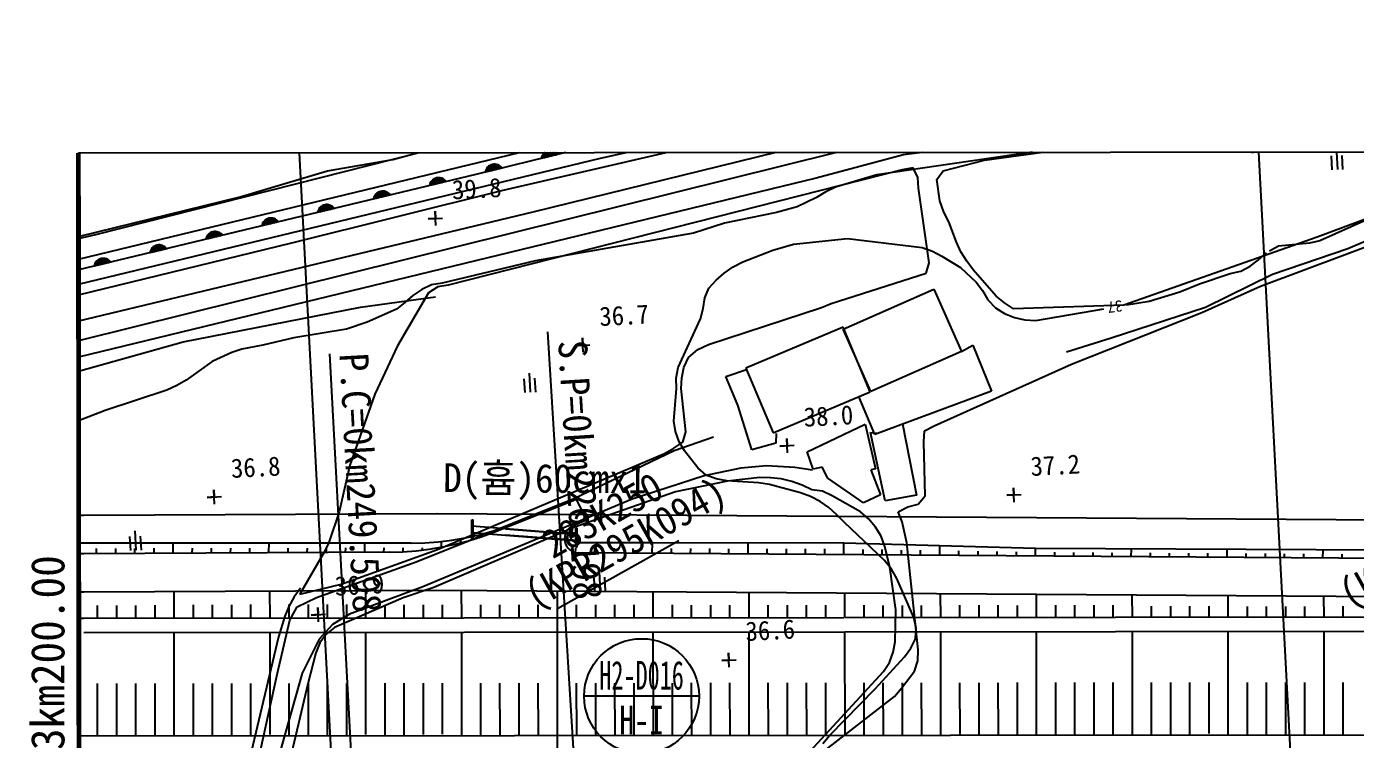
# Model space of a CAD drawing. Header units: millimetres. Extents: x 14054 to 14850, y 1103 to 1807.
# Drawn here: x 14130.9 to 14269.5, y 1497.1 to 1571.6 of the extents above; entities that cross this region are included whole.
import ezdxf
from ezdxf.enums import TextEntityAlignment as Align
from ezdxf.xclip import XClip

# ---------------------------------------------------------------- set-up
doc = ezdxf.new("R2010")
doc.units = ezdxf.units.MM
doc.header["$LTSCALE"] = 10
doc.header["$MEASUREMENT"] = 0
doc.header["$XCLIPFRAME"] = 2
doc.linetypes.add('A-CENTR01', pattern=[2, 1.25, -0.25, 0.25, -0.25])
doc.linetypes.add('DASHED2', pattern=[0.375, 0.25, -0.125])
for name, color, linetype in [('TN-MACL', 6, 'A-CENTR01'), ('TZ-BASE', 253, 'Continuous'), ('TZ-MACT', 6, 'Continuous')]:
    doc.layers.add(name, color=color, linetype=linetype)
doc.layers.add('TX-PAPR', color=2, linetype='Continuous', plot=False)
doc.styles.add('GR', font='GulimChe.ttf')
doc.styles.get("Standard").update_dxf_attribs({"font": 'GulimChe.ttf'})

# ---------------------------------------------------------------- blocks, each defined once
blk = doc.blocks.new('JD-FJFJJ5GH')
at = {"layer": 'TZ-BASE'}
for p, q in [((19.79, 135.33), (38.37, -214.53)), ((119.93, 135.33), (138.51, -214.53)), ((-0.06, 64.47, 38), (129.66, 95.78, 38)), ((101.95, 88.03, 38.92), (41.43, 73.31, 38.92)), ((44.27, 71.65, 35.64), (78.89, 79.68, 35.64)), ((32.76, 74.88, 37), (43.9, 77.9, 37)), ((86.16, 78.9, 36.71), (47.38, 69.36, 36.71)), ((54.44, 75, 39), (71.98, 78.88, 39)), ((86.35, 77.42, 39), (-0.05, 55.93, 39)), ((1.76, 67.04, 36.23), (39.39, 76.59, 36.23)), ((98.62, 77.08, 38), (86.05, 75.34, 38)), ((122.5, 75.49, 36.48), (122.42, 76.99, 36.48)), ((157.22, 77.26, 37), (129.22, 66.74, 37)), ((-0.05, 61.84, 39), (54.44, 75, 39)), ((48.61, 75.59, 38.92), (48.24, 74.98, 38.92)), ((49.99, 75.39, 38.92), (48.24, 74.97, 38.92)), ((48.26, 75.06, 38.92), (48.36, 75, 38.92)), ((48.31, 75.2, 38.92), (48.57, 75.05, 38.92)), ((48.38, 75.34, 38.92), (48.77, 75.1, 38.92)), ((48.88, 75.73, 38.92), (48.44, 75.02, 38.92)), ((48.47, 75.46, 38.92), (48.98, 75.15, 38.92)), ((48.58, 75.57, 38.92), (49.19, 75.2, 38.92)), ((49.08, 75.78, 38.92), (48.64, 75.07, 38.92)), ((48.71, 75.66, 38.92), (49.39, 75.25, 38.92)), ((49.26, 75.79, 38.92), (48.85, 75.12, 38.92)), ((48.88, 75.73, 38.92), (49.6, 75.3, 38.92)), ((49.42, 75.76, 38.92), (49.06, 75.17, 38.92)), ((49.09, 75.78, 38.92), (49.8, 75.35, 38.92)), ((49.57, 75.72, 38.92), (49.26, 75.22, 38.92)), ((49.4, 75.77, 38.92), (49.96, 75.43, 38.92)), ((49.7, 75.65, 38.92), (49.47, 75.27, 38.92)), ((49.83, 75.56, 38.92), (49.67, 75.32, 38.92)), ((49.94, 75.46, 38.92), (49.88, 75.37, 38.92)), ((86.05, 75.34, 38), (76.95, 72.92, 38)), ((103.33, 76.18, 37), (83.26, 73.25, 37)), ((94.51, 74.8, 37), (104.79, 76.18, 37)), ((130.67, 75.23, 38.39), (130.74, 73.78, 38.39)), ((131.22, 75.82, 38.39), (131.33, 73.81, 38.39)), ((131.89, 73.82, 38.39), (131.82, 75.29, 38.39)), ((16.83, 70.95, 37), (25.93, 73.67, 37)), ((25.93, 73.67, 37), (32.76, 74.88, 37)), ((85.9, 73.78, 37), (38.54, 61.73, 37)), ((42.78, 74.18, 38.92), (42.41, 73.56, 38.92)), ((44.16, 73.97, 38.92), (42.41, 73.55, 38.92)), ((42.43, 73.64, 38.92), (42.53, 73.58, 38.92)), ((42.48, 73.79, 38.92), (42.74, 73.63, 38.92)), ((42.55, 73.92, 38.92), (42.94, 73.68, 38.92)), ((43.05, 74.32, 38.92), (42.61, 73.6, 38.92)), ((42.64, 74.04, 38.92), (43.15, 73.73, 38.92)), ((42.75, 74.15, 38.92), (43.36, 73.78, 38.92)), ((43.25, 74.36, 38.92), (42.81, 73.65, 38.92)), ((42.88, 74.24, 38.92), (43.56, 73.83, 38.92)), ((43.43, 74.37, 38.92), (43.02, 73.7, 38.92)), ((43.05, 74.32, 38.92), (43.77, 73.88, 38.92)), ((43.59, 74.35, 38.92), (43.23, 73.75, 38.92)), ((43.26, 74.37, 38.92), (43.97, 73.93, 38.92)), ((43.74, 74.3, 38.92), (43.43, 73.8, 38.92)), ((43.57, 74.35, 38.92), (44.13, 74.01, 38.92)), ((43.87, 74.23, 38.92), (43.64, 73.85, 38.92)), ((44, 74.15, 38.92), (43.84, 73.9, 38.92)), ((44.11, 74.04, 38.92), (44.05, 73.95, 38.92)), ((87.07, 74, 37), (85.9, 73.78, 37)), ((87.56, 72.98, 37), (87.07, 74, 37)), ((89.52, 72.78, 37), (90.19, 73.68, 37)), ((90.19, 73.68, 37), (94.51, 74.8, 37)), ((41.43, 73.31, 38.92), (-0.06, 63.33, 38.92)), ((76.95, 72.92, 38), (-0.05, 54.22, 38)), ((38.32, 72.56, 38.92), (36.57, 72.14, 38.92)), ((36.95, 72.77, 38.92), (36.58, 72.15, 38.92)), ((36.59, 72.24, 38.92), (36.7, 72.17, 38.92)), ((36.64, 72.38, 38.92), (36.9, 72.22, 38.92)), ((36.72, 72.51, 38.92), (37.11, 72.27, 38.92)), ((37.21, 72.91, 38.92), (36.78, 72.19, 38.92)), ((36.81, 72.63, 38.92), (37.32, 72.32, 38.92)), ((36.92, 72.74, 38.92), (37.52, 72.37, 38.92)), ((37.42, 72.96, 38.92), (36.98, 72.24, 38.92)), ((37.05, 72.83, 38.92), (37.73, 72.42, 38.92)), ((37.6, 72.96, 38.92), (37.19, 72.29, 38.92)), ((37.22, 72.91, 38.92), (37.94, 72.47, 38.92)), ((37.76, 72.94, 38.92), (37.39, 72.34, 38.92)), ((37.43, 72.96, 38.92), (38.14, 72.52, 38.92)), ((37.91, 72.89, 38.92), (37.6, 72.39, 38.92)), ((37.74, 72.94, 38.92), (38.3, 72.6, 38.92)), ((38.04, 72.82, 38.92), (37.81, 72.44, 38.92)), ((38.16, 72.74, 38.92), (38.01, 72.49, 38.92)), ((38.27, 72.63, 38.92), (38.22, 72.54, 38.92)), ((83.26, 73.25, 37), (78.96, 71.98, 37)), ((87.62, 71.87, 37), (87.56, 72.98, 37)), ((89.83, 70.55, 37), (89.52, 72.78, 37)), ((123.31, 61.63, 38), (152.9, 72.75, 38)), ((-0.06, 66.84, 37), (16.83, 70.95, 37)), ((22.23, 66.18, 35.64), (44.27, 71.65, 35.64)), ((31.12, 71.37, 38.92), (30.74, 70.75, 38.92)), ((32.49, 71.16, 38.92), (30.74, 70.74, 38.92)), ((30.76, 70.83, 38.92), (30.86, 70.77, 38.92)), ((30.81, 70.98, 38.92), (31.07, 70.82, 38.92)), ((30.88, 71.11, 38.92), (31.28, 70.87, 38.92)), ((31.38, 71.5, 38.92), (30.94, 70.79, 38.92)), ((30.97, 71.23, 38.92), (31.48, 70.92, 38.92)), ((31.08, 71.34, 38.92), (31.69, 70.97, 38.92)), ((31.59, 71.55, 38.92), (31.15, 70.84, 38.92)), ((31.22, 71.43, 38.92), (31.9, 71.02, 38.92)), ((31.77, 71.56, 38.92), (31.35, 70.89, 38.92)), ((31.38, 71.51, 38.92), (32.1, 71.07, 38.92)), ((31.93, 71.53, 38.92), (31.56, 70.94, 38.92)), ((31.59, 71.55, 38.92), (32.31, 71.12, 38.92)), ((32.07, 71.49, 38.92), (31.77, 70.99, 38.92)), ((31.9, 71.54, 38.92), (32.46, 71.2, 38.92)), ((32.21, 71.42, 38.92), (31.97, 71.04, 38.92)), ((32.33, 71.33, 38.92), (32.18, 71.09, 38.92)), ((32.44, 71.22, 38.92), (32.39, 71.13, 38.92)), ((76.98, 70.88, 37), (74.94, 69.92, 37)), ((77.95, 71.48, 37), (76.98, 70.88, 37)), ((78.96, 71.98, 37), (77.95, 71.48, 37)), ((88.73, 64.09, 37), (87.62, 71.87, 37)), ((47.38, 69.36, 36.71), (-0.05, 57.97, 36.71)), ((25.29, 69.96, 38.92), (24.91, 69.35, 38.92)), ((26.66, 69.76, 38.92), (24.91, 69.34, 38.92)), ((24.93, 69.43, 38.92), (25.03, 69.37, 38.92)), ((24.98, 69.57, 38.92), (25.24, 69.41, 38.92)), ((25.05, 69.71, 38.92), (25.44, 69.46, 38.92)), ((25.55, 70.1, 38.92), (25.11, 69.38, 38.92)), ((25.14, 69.83, 38.92), (25.65, 69.51, 38.92)), ((25.25, 69.93, 38.92), (25.86, 69.56, 38.92)), ((25.75, 70.15, 38.92), (25.31, 69.43, 38.92)), ((25.39, 70.03, 38.92), (26.06, 69.61, 38.92)), ((25.93, 70.15, 38.92), (25.52, 69.48, 38.92)), ((25.55, 70.1, 38.92), (26.27, 69.66, 38.92)), ((26.09, 70.13, 38.92), (25.73, 69.53, 38.92)), ((25.76, 70.15, 38.92), (26.47, 69.71, 38.92)), ((26.24, 70.08, 38.92), (25.93, 69.58, 38.92)), ((26.07, 70.14, 38.92), (26.63, 69.79, 38.92)), ((26.37, 70.02, 38.92), (26.14, 69.63, 38.92)), ((26.5, 69.93, 38.92), (26.35, 69.68, 38.92)), ((26.61, 69.82, 38.92), (26.55, 69.73, 38.92)), ((37.24, 67.96, 39.84), (37.16, 69.46, 39.84)), ((37.16, 69.46, 39.84), (37.2, 68.71, 39.84)), ((74.94, 69.92, 37), (72.79, 69.32, 37)), ((90.27, 69.37, 37), (89.83, 70.55, 37)), ((90.77, 68.36, 37), (90.27, 69.37, 37)), ((20.82, 68.35, 38.92), (19.07, 67.93, 38.92)), ((19.45, 68.56, 38.92), (19.08, 67.94, 38.92)), ((19.09, 68.02, 38.92), (19.2, 67.96, 38.92)), ((19.14, 68.17, 38.92), (19.4, 68.01, 38.92)), ((19.22, 68.3, 38.92), (19.61, 68.06, 38.92)), ((19.71, 68.7, 38.92), (19.27, 67.98, 38.92)), ((19.31, 68.42, 38.92), (19.82, 68.11, 38.92)), ((19.42, 68.53, 38.92), (20.02, 68.16, 38.92)), ((19.92, 68.75, 38.92), (19.48, 68.03, 38.92)), ((19.55, 68.62, 38.92), (20.23, 68.21, 38.92)), ((20.1, 68.75, 38.92), (19.69, 68.08, 38.92)), ((19.72, 68.7, 38.92), (20.44, 68.26, 38.92)), ((20.26, 68.73, 38.92), (19.89, 68.13, 38.92)), ((19.93, 68.75, 38.92), (20.64, 68.31, 38.92)), ((20.41, 68.68, 38.92), (20.1, 68.18, 38.92)), ((20.24, 68.73, 38.92), (20.8, 68.39, 38.92)), ((20.54, 68.61, 38.92), (20.31, 68.23, 38.92)), ((20.66, 68.53, 38.92), (20.51, 68.28, 38.92)), ((20.77, 68.42, 38.92), (20.72, 68.33, 38.92)), ((36.45, 68.67, 39.84), (37.95, 68.75, 39.84)), ((37.2, 68.71, 39.84), (36.45, 68.67, 39.84)), ((67.36, 68.2, 37), (64.14, 67.17, 37)), ((72.79, 69.32, 37), (67.36, 68.2, 37)), ((91.59, 66.23, 37), (90.77, 68.36, 37)), ((134.41, 68.58, 37), (129.49, 66.38, 37)), ((132.44, 65.58, 38.69), (138.37, 68.11, 38.69)), ((-0.06, 66.62, 36.23), (1.76, 67.04, 36.23)), ((13.62, 67.15, 38.92), (13.24, 66.54, 38.92)), ((14.99, 66.95, 38.92), (13.24, 66.53, 38.92)), ((13.26, 66.62, 38.92), (13.36, 66.56, 38.92)), ((13.31, 66.77, 38.92), (13.57, 66.61, 38.92)), ((13.38, 66.9, 38.92), (13.78, 66.66, 38.92)), ((13.88, 67.29, 38.92), (13.44, 66.58, 38.92)), ((13.47, 67.02, 38.92), (13.98, 66.71, 38.92)), ((13.58, 67.13, 38.92), (14.19, 66.76, 38.92)), ((14.09, 67.34, 38.92), (13.65, 66.63, 38.92)), ((13.72, 67.22, 38.92), (14.4, 66.81, 38.92)), ((14.26, 67.35, 38.92), (13.85, 66.68, 38.92)), ((13.88, 67.3, 38.92), (14.6, 66.86, 38.92)), ((14.43, 67.32, 38.92), (14.06, 66.73, 38.92)), ((14.09, 67.34, 38.92), (14.81, 66.91, 38.92)), ((14.57, 67.28, 38.92), (14.27, 66.77, 38.92)), ((14.4, 67.33, 38.92), (14.96, 66.99, 38.92)), ((14.71, 67.21, 38.92), (14.47, 66.82, 38.92)), ((14.83, 67.12, 38.92), (14.68, 66.87, 38.92)), ((14.94, 67.01, 38.92), (14.88, 66.92, 38.92)), ((64.14, 67.17, 37), (47.63, 64.28, 37)), ((74.57, 66.01, 37), (80.22, 66.63, 37)), ((80.22, 66.63, 37), (87.99, 65.66, 37)), ((129.22, 66.74, 37), (109.06, 59.65, 37)), ((-0.05, 60.73, 35.64), (22.23, 66.18, 35.64)), ((7.79, 65.75, 38.92), (7.41, 65.14, 38.92)), ((9.16, 65.55, 38.92), (7.41, 65.12, 38.92)), ((7.43, 65.22, 38.92), (7.53, 65.15, 38.92)), ((7.48, 65.36, 38.92), (7.74, 65.2, 38.92)), ((7.55, 65.5, 38.92), (7.94, 65.25, 38.92)), ((8.05, 65.89, 38.92), (7.61, 65.17, 38.92)), ((7.64, 65.62, 38.92), (8.15, 65.3, 38.92)), ((7.75, 65.72, 38.92), (8.36, 65.35, 38.92)), ((8.25, 65.94, 38.92), (7.81, 65.22, 38.92)), ((7.89, 65.82, 38.92), (8.56, 65.4, 38.92)), ((8.43, 65.94, 38.92), (8.02, 65.27, 38.92)), ((8.05, 65.89, 38.92), (8.77, 65.45, 38.92)), ((8.59, 65.92, 38.92), (8.23, 65.32, 38.92)), ((8.26, 65.94, 38.92), (8.97, 65.5, 38.92)), ((8.74, 65.87, 38.92), (8.43, 65.37, 38.92)), ((8.57, 65.92, 38.92), (9.13, 65.58, 38.92)), ((8.87, 65.81, 38.92), (8.64, 65.42, 38.92)), ((9, 65.72, 38.92), (8.85, 65.47, 38.92)), ((9.11, 65.61, 38.92), (9.05, 65.52, 38.92)), ((69.27, 64.17, 37), (72.42, 65.41, 37)), ((72.42, 65.41, 37), (74.57, 66.01, 37)), ((87.99, 65.66, 37), (89.08, 65.28, 37)), ((89.08, 65.28, 37), (90.07, 64.77, 37)), ((92.05, 65.21, 37), (91.59, 66.23, 37)), ((92.65, 64.24, 37), (92.05, 65.21, 37)), ((125.2, 65.83, 37), (124.24, 65.3, 37)), ((124.55, 62.89, 38.69), (132.44, 65.58, 38.69)), ((128.43, 66.13, 37), (125.2, 65.83, 37)), ((129.49, 66.38, 37), (128.43, 66.13, 37)), ((3.32, 64.14, 38.92), (1.57, 63.72, 38.92)), ((1.95, 64.35, 38.92), (1.58, 63.73, 38.92)), ((1.59, 63.81, 38.92), (1.7, 63.75, 38.92)), ((1.64, 63.96, 38.92), (1.9, 63.8, 38.92)), ((1.71, 64.09, 38.92), (2.11, 63.85, 38.92)), ((2.21, 64.49, 38.92), (1.77, 63.77, 38.92)), ((1.81, 64.21, 38.92), (2.32, 63.9, 38.92)), ((1.92, 64.32, 38.92), (2.52, 63.95, 38.92)), ((2.42, 64.53, 38.92), (1.98, 63.82, 38.92)), ((2.05, 64.41, 38.92), (2.73, 64, 38.92)), ((2.6, 64.54, 38.92), (2.19, 63.87, 38.92)), ((2.22, 64.49, 38.92), (2.93, 64.05, 38.92)), ((2.76, 64.52, 38.92), (2.39, 63.92, 38.92)), ((2.43, 64.54, 38.92), (3.14, 64.1, 38.92)), ((2.91, 64.47, 38.92), (2.6, 63.97, 38.92)), ((2.74, 64.52, 38.92), (3.3, 64.18, 38.92)), ((3.04, 64.4, 38.92), (2.81, 64.02, 38.92)), ((3.16, 64.31, 38.92), (3.01, 64.07, 38.92)), ((3.27, 64.21, 38.92), (3.22, 64.12, 38.92)), ((47.63, 64.28, 37), (37.89, 61.96, 37)), ((68.29, 63.64, 37), (69.27, 64.17, 37)), ((88.42, 63.01, 37), (88.73, 64.09, 37)), ((90.07, 64.77, 37), (92, 63.6, 37)), ((93.32, 63.36, 37), (92.65, 64.24, 37)), ((122.22, 63.73, 37), (123.11, 64.4, 37)), ((123.11, 64.4, 37), (123.94, 65.13, 37)), ((66.49, 62.26, 37), (67.33, 63, 37)), ((67.33, 63, 37), (68.29, 63.64, 37)), ((78.52, 59.82, 37), (88.42, 63.01, 37)), ((92, 63.6, 37), (93.64, 62.05, 37)), ((95.74, 60.61, 37), (93.32, 63.36, 37)), ((116.95, 61.89, 37), (120.16, 62.95, 37)), ((117.57, 59.43, 38.69), (124.55, 62.89, 38.69)), ((120.16, 62.95, 37), (121.25, 63.2, 37)), ((121.25, 63.2, 37), (122.22, 63.73, 37)), ((35.78, 61.29, 37), (34.85, 60.65, 37)), ((36.79, 61.79, 37), (35.78, 61.29, 37)), ((37.45, 61.56, 37), (36.48, 60.95, 37)), ((37.89, 61.96, 37), (36.79, 61.79, 37)), ((38.54, 61.73, 37), (37.45, 61.56, 37)), ((65.31, 60.41, 37), (65.74, 61.43, 37)), ((65.74, 61.43, 37), (66.49, 62.26, 37)), ((79.76, 57.16, 41.45), (89.22, 61.34, 41.45)), ((89.22, 61.34, 41.45), (92.1, 54.82, 41.45)), ((93.64, 62.05, 37), (94.3, 61.17, 37)), ((94.3, 61.17, 37), (94.87, 60.2, 37)), ((111.68, 60.08, 37), (114.9, 61.04, 37)), ((114.9, 61.04, 37), (116.95, 61.89, 37)), ((117.18, 58.9, 38), (123.31, 61.63, 38)), ((29.38, 59.45, 37), (37.21, 60.52, 37)), ((34.02, 59.92, 37), (33.13, 59.25, 37)), ((36.48, 60.95, 37), (33.23, 55.42, 37)), ((34.85, 60.65, 37), (34.02, 59.92, 37)), ((65.15, 59.31, 37), (65.31, 60.41, 37)), ((77.49, 59.4, 37), (78.52, 59.82, 37)), ((94.87, 60.2, 37), (95.64, 59.37, 37)), ((96.61, 59.9, 37), (95.74, 60.61, 37)), ((97.54, 59.27, 37), (96.61, 59.9, 37)), ((109.06, 59.65, 37), (97.54, 59.27, 37)), ((109.31, 59.68, 37), (111.68, 60.08, 37)), ((10.87, 55.82, 37), (29.38, 59.45, 37)), ((33.13, 59.25, 37), (30.07, 57.87, 37)), ((64.87, 58.24, 37), (65.15, 59.31, 37)), ((65.7, 55.56, 37), (77.49, 59.4, 37)), ((95.64, 59.37, 37), (96.61, 58.78, 37)), ((96.61, 58.78, 37), (97.63, 58.35, 37)), ((97.63, 58.35, 37), (98.73, 58.11, 37)), ((99.85, 58.07, 37), (106.95, 59.28, 37)), ((103.57, 53.51, 38), (117.18, 58.9, 38)), ((107.72, 56.24, 38.69), (117.57, 59.43, 38.69)), ((27.93, 57.16, 37), (22.43, 56.26, 37)), ((30.07, 57.87, 37), (27.93, 57.16, 37)), ((53.27, -14.05), (48.94, 56.87)), ((62.53, 53.15, 37), (64.87, 58.24, 37)), ((79.74, 57.35, 41.45), (69.6, 53.07, 41.45)), ((82.58, 50.62, 41.45), (79.74, 57.35, 41.45)), ((82.64, 50.64, 41.45), (79.76, 57.16, 41.45)), ((98.73, 58.11, 37), (99.85, 58.07, 37)), ((-0.05, 52.78, 37), (10.87, 55.82, 37)), ((19.18, 55.49, 37), (17.01, 55.07, 37)), ((22.43, 56.26, 37), (19.18, 55.49, 37)), ((51.83, 55.45, 36.72), (53.33, 55.53, 36.72)), ((52.58, 55.49, 36.72), (51.83, 55.45, 36.72)), ((52.62, 54.74, 36.72), (52.54, 56.24, 36.72)), ((52.54, 56.24, 36.72), (52.58, 55.49, 36.72)), ((64.58, 55.02, 37), (65.7, 55.56, 37)), ((103.07, 54.77, 38.69), (107.72, 56.24, 38.69)), ((15.94, 54.71, 37), (13.9, 53.79, 37)), ((17.01, 55.07, 37), (15.94, 54.71, 37)), ((29.91, -15.42), (26.19, 54.59)), ((33.23, 55.42, 37), (30.88, 50.37, 37)), ((63.13, 53.16, 37), (63.6, 54.19, 37)), ((63.6, 54.19, 37), (64.58, 55.02, 37)), ((92.1, 54.82, 41.45), (82.64, 50.64, 41.45)), ((92.1, 54.82, 41.06), (93.29, 55.47, 41.06)), ((93.29, 55.47, 41.06), (95.22, 50.66, 41.06)), ((13.9, 53.79, 37), (11.17, 51.82, 37)), ((62.33, 52.05, 37), (62.53, 53.15, 37)), ((62.93, 52.06, 37), (63.13, 53.16, 37)), ((67.52, 52.22, 40.51), (69.77, 52.98, 40.51)), ((69.6, 53.07, 41.45), (72.45, 46.34, 41.45)), ((89.24, 47.05, 38), (103.57, 53.51, 38)), ((11.17, 51.82, 37), (10.2, 51.25, 37)), ((46.44, 51.98, 37.72), (46.52, 50.53, 37.72)), ((47, 52.57, 37.72), (47.1, 50.56, 37.72)), ((47.67, 50.57, 37.72), (47.59, 52.04, 37.72)), ((62.36, 50.94, 37), (62.33, 52.05, 37)), ((62.85, 50.94, 37), (62.93, 52.06, 37)), ((68.75, 49.21, 40.51), (67.52, 52.22, 40.51)), ((9.18, 50.79, 37), (2.75, 48.66, 37)), ((10.2, 51.25, 37), (9.18, 50.79, 37)), ((30.88, 50.37, 37), (28.26, 42.95, 37)), ((62.07, 47.56, 37), (62.36, 50.94, 37)), ((63.33, 46.42, 37), (62.85, 50.94, 37)), ((72.45, 46.34, 41.45), (82.58, 50.62, 41.45)), ((83.07, 46.14, 41.06), (81.38, 50.11, 41.06)), ((95.22, 50.66, 41.06), (83.07, 46.14, 41.06)), ((2.75, 48.66, 37), (-0.04, 47.57, 37)), ((70.21, 44.56, 40.51), (68.75, 49.21, 40.51)), ((62.24, 46.47, 37), (62.07, 47.56, 37)), ((76, 44.34, 40.43), (82.04, 47.24, 40.43)), ((82.04, 47.24, 40.43), (83.13, 42.58, 40.43)), ((85.94, 47.28, 40.23), (87.42, 39.8, 40.23)), ((62.12, 44.49, 36.71), (66.22, 45.89, 36.71)), ((62.63, 45.4, 37), (62.24, 46.47, 37)), ((63.02, 45.34, 37), (63.33, 46.42, 37)), ((72.76, 46.25, 40.51), (72.73, 45.24, 40.51)), ((84.14, 39.21, 40.23), (82.6, 46.35, 40.23)), ((82.6, 46.35, 40.23), (83.42, 46.3, 40.23)), ((88.18, 45.4, 38), (88.26, 46.53, 38)), ((88.26, 46.53, 38), (89.24, 47.05, 38)), ((51.59, 39.44, 36.71), (62.12, 44.49, 36.71)), ((61.12, 44.18, 37), (62.09, 44.71, 37)), ((62.09, 44.71, 37), (63.02, 45.34, 37)), ((63.2, 44.43, 37), (62.63, 45.4, 37)), ((64.6, 42.67, 37), (63.2, 44.43, 37)), ((72.73, 45.24, 40.51), (70.21, 44.56, 40.51)), ((73.16, 44.94, 38.01), (74.65, 45.02, 38.01)), ((73.91, 44.98, 38.01), (73.16, 44.94, 38.01)), ((73.94, 44.23, 38.01), (73.87, 45.73, 38.01)), ((73.87, 45.73, 38.01), (73.91, 44.98, 38.01)), ((88.32, 39.73, 38), (88.18, 45.4, 38)), ((37.41, 34.16, 37), (61.12, 44.18, 37)), ((76.64, 42.53, 40.43), (76, 44.34, 40.43)), ((28.26, 42.95, 37), (27.15, 38.09, 37)), ((65.24, 41.83, 38.18), (57.73, 39.41, 38.18)), ((65.44, 41.92, 37), (64.6, 42.67, 37)), ((69.08, 42.63, 38.18), (65.24, 41.83, 38.18)), ((66.49, 41.53, 37), (65.44, 41.92, 37)), ((71.06, 41.65, 37), (67.68, 41.27, 37)), ((71.76, 42.89, 38.18), (69.08, 42.63, 38.18)), ((72.17, 41.64, 37), (71.06, 41.65, 37)), ((74.72, 42.7, 38.18), (71.76, 42.89, 38.18)), ((73.3, 41.52, 37), (72.17, 41.64, 37)), ((76.57, 42.44, 38.18), (74.72, 42.7, 38.18)), ((77.57, 42.75, 40.43), (76.64, 42.53, 40.43)), ((78.16, 41.6, 40.43), (77.57, 42.75, 40.43)), ((83.13, 42.58, 40.43), (82.63, 42.45, 40.43)), ((82.63, 42.45, 40.43), (83.66, 39.86, 40.43)), ((14.16, 38.88, 36.8), (14.08, 40.38, 36.8)), ((14.08, 40.38, 36.8), (14.12, 39.63, 36.8)), ((67.68, 41.27, 37), (62.25, 40.16, 37)), ((67.6, 41.3, 37), (66.49, 41.53, 37)), ((70.96, 41.12, 37), (67.6, 41.3, 37)), ((72.07, 40.92, 37), (70.96, 41.12, 37)), ((75.29, 40.06, 37), (72.07, 40.92, 37)), ((74.41, 41.25, 37), (73.3, 41.52, 37)), ((75.47, 40.86, 37), (74.41, 41.25, 37)), ((76.49, 40.39, 37), (75.47, 40.86, 37)), ((77.59, 40.23, 37), (76.49, 40.39, 37)), ((78.61, 39.76, 37), (77.59, 40.23, 37)), ((81.87, 39.01, 40.43), (78.16, 41.6, 40.43)), ((97.61, 39.09, 37.16), (97.53, 40.59, 37.16)), ((97.53, 40.59, 37.16), (97.57, 39.84, 37.16)), ((13.37, 39.59, 36.8), (14.87, 39.67, 36.8)), ((14.12, 39.63, 36.8), (13.37, 39.59, 36.8)), ((35.19, 32.84, 36.71), (51.59, 39.44, 36.71)), ((57.73, 39.41, 38.18), (42.89, 33.16, 38.18)), ((43.28, 35.97), (51.93, 39.39)), ((62.25, 40.16, 37), (51.63, 36.43, 37)), ((52.96, 37.25), (51.93, 39.39)), ((76.34, 39.67, 37), (75.29, 40.06, 37)), ((77.34, 39.16, 37), (76.34, 39.67, 37)), ((78.27, 38.53, 37), (77.34, 39.16, 37)), ((81.57, 38.08, 37), (78.61, 39.76, 37)), ((83.66, 39.86, 40.43), (81.87, 39.01, 40.43)), ((87.42, 39.8, 40.23), (84.14, 39.21, 40.23)), ((86.49, 38.61, 38), (87.57, 38.89, 38)), ((87.57, 38.89, 38), (88.32, 39.73, 38)), ((96.82, 39.8, 37.16), (98.32, 39.88, 37.16)), ((97.57, 39.84, 37.16), (96.82, 39.8, 37.16)), ((27.15, 38.09, 37), (26.06, 34.87, 37)), ((79.1, 37.78, 37), (78.27, 38.53, 37)), ((79.88, 36.95, 37), (79.1, 37.78, 37)), ((82.41, 37.33, 37), (81.57, 38.08, 37)), ((85.51, 38.08, 38), (86.49, 38.61, 38)), ((85.9, 37.02, 38), (85.51, 38.08, 38)), ((5.84, 36.08, 37.72), (5.94, 34.07, 37.72)), ((51.63, 36.43, 37), (37.05, 30.17, 37)), ((40.99, 35.23), (41, 37.23)), ((41, 37.23), (41.15, 37.23)), ((52, 35.72), (41, 36.59)), ((41.14, 35.23), (41.15, 37.23)), ((51.59, 36.66), (52.96, 37.25)), ((51.84, 34.37), (51.85, 36.37)), ((52, 36.37), (51.85, 36.37)), ((51.99, 34.37), (52, 36.37)), ((84.08, 33.01, 37), (79.88, 36.95, 37)), ((83.14, 36.49, 37), (82.41, 37.33, 37)), ((83.71, 35.52, 37), (83.14, 36.49, 37)), ((86.39, 34.85, 38), (85.9, 37.02, 38)), ((0.49, 34.8), (-0.05, 34.8)), ((34.67, 34.82), (0.49, 34.8)), ((5.28, 35.49, 37.72), (5.36, 34.04, 37.72)), ((6.51, 34.08, 37.72), (6.43, 35.55, 37.72)), ((9.83, 33.75), (9.84, 34.8)), ((19.83, 33.8), (19.84, 34.9)), ((26.06, 34.87, 37), (25.59, 33.85, 37)), ((29.83, 33.85), (29.84, 34.83)), ((37.84, 34.39), (37.84, 34.99)), ((39.84, 34.84), (39.84, 35.27)), ((51.99, 35.02), (40.99, 35.88)), ((40.99, 35.23), (41.14, 35.23)), ((59.84, 34.83), (52.18, 34.83)), ((59.83, 33.73), (59.84, 34.83)), ((79.84, 34.8), (59.84, 34.83)), ((69.83, 33.66), (69.84, 34.81)), ((79.83, 33.6), (79.84, 34.8)), ((99.84, 34.26), (79.84, 34.8)), ((84.1, 34.45, 37), (83.71, 35.52, 37)), ((87.59, 23.66, 38), (86.39, 34.85, 38)), ((0.49, 33.7), (-0.05, 33.7)), ((32.39, 33.86), (0.49, 33.7)), ((1.83, 33.69), (1.84, 34.25)), ((3.83, 33.72), (3.84, 34.26)), ((5.83, 33.73), (5.84, 34.26)), ((7.83, 33.74), (7.84, 34.27)), ((11.83, 33.76), (11.84, 34.28)), ((13.83, 33.77), (13.84, 34.28)), ((15.83, 33.78), (15.84, 34.29)), ((17.83, 33.79), (17.84, 34.29)), ((21.83, 33.78), (21.84, 34.3)), ((25.59, 33.85, 37), (23.04, 29.48, 37)), ((23.83, 33.82), (23.84, 34.3)), ((25.83, 33.83), (25.84, 34.31)), ((27.37, 30.54, 37), (37.41, 34.16, 37)), ((27.83, 33.84), (27.84, 34.31)), ((31.83, 33.86), (31.84, 34.32)), ((33.83, 33.87), (33.84, 34.33)), ((35.83, 34.08), (35.84, 34.33)), ((51.83, 33.79), (51.84, 34.28)), ((51.99, 34.37), (51.84, 34.37)), ((279.83, 32.24), (52.17, 33.78)), ((53.83, 33.77), (53.84, 34.28)), ((55.83, 33.76), (55.84, 34.27)), ((57.83, 33.74), (57.84, 34.26)), ((61.83, 33.72), (61.84, 34.25)), ((63.83, 33.7), (63.84, 34.25)), ((65.83, 33.69), (65.84, 34.24)), ((67.83, 33.68), (67.84, 34.23)), ((71.83, 33.65), (71.84, 34.22)), ((73.83, 33.64), (73.84, 34.21)), ((75.83, 33.62), (75.84, 34.21)), ((77.83, 33.61), (77.84, 34.2)), ((81.83, 33.58), (81.84, 34.16)), ((83.83, 33.57), (83.83, 34.13)), ((84.63, 32.29, 37), (84.1, 34.45, 37)), ((85.83, 33.55), (85.83, 34.09)), ((87.83, 33.54), (87.83, 34.06)), ((89.83, 33.53), (89.84, 34.53)), ((91.83, 33.51), (91.83, 33.99)), ((93.83, 33.5), (93.83, 33.96)), ((95.83, 33.49), (95.83, 33.93)), ((97.83, 33.47), (97.83, 33.89)), ((99.83, 33.46), (99.84, 34.26)), ((179.84, 33.82), (99.84, 34.26)), ((101.83, 33.45), (101.83, 33.85)), ((103.83, 33.43), (103.83, 33.83)), ((105.83, 33.42), (105.83, 33.82)), ((107.83, 33.4), (107.83, 33.81)), ((109.83, 33.39), (109.84, 34.2)), ((111.83, 33.38), (111.83, 33.79)), ((113.83, 33.36), (113.83, 33.77)), ((115.83, 33.35), (115.83, 33.76)), ((117.83, 33.34), (117.83, 33.75)), ((119.83, 33.32), (119.84, 34.15)), ((121.83, 33.31), (121.83, 33.72)), ((123.83, 33.3), (123.83, 33.71)), ((125.83, 33.28), (125.83, 33.7)), ((127.83, 33.27), (127.83, 33.69)), ((129.83, 33.26), (129.84, 34.09)), ((131.83, 33.24), (131.83, 33.66)), ((24.8, 29.14, 36.71), (35.19, 32.84, 36.71)), ((42.89, 33.16, 38.18), (35.89, 30.25, 38.18)), ((84.79, 32.09, 37), (84.08, 33.01, 37)), ((85.25, 27.86, 37), (84.63, 32.29, 37)), ((85.35, 31.12, 37), (84.79, 32.09, 37)), ((23.04, 29.48, 37), (27.37, 30.54, 37)), ((53.72, 31.2, 37.72), (53.8, 29.76, 37.72)), ((54.28, 31.8, 37.72), (54.39, 29.79, 37.72)), ((54.95, 29.8, 37.72), (54.87, 31.26, 37.72)), ((87.12, 27.03, 37), (85.35, 31.12, 37)), ((0.5, 29.7), (-0.05, 29.7)), ((37.35, 29.88), (0.5, 29.7)), ((9.94, 26.99), (9.93, 29.75)), ((19.94, 27), (19.93, 29.8)), ((22.45, 29.19, 37), (21.9, 28.19, 37)), ((23.11, 30.12, 37), (22.45, 29.19, 37)), ((22.76, 28.15, 36.71), (24.8, 29.14, 36.71)), ((35.89, 30.25, 38.18), (28.25, 27.38, 38.18)), ((29.94, 27.01), (29.93, 29.85)), ((37.05, 30.17, 37), (33.83, 29.1, 37)), ((213.99, 28.68), (37.35, 29.88)), ((39.94, 27.02), (39.93, 29.87)), ((49.94, 27.03), (49.93, 29.8)), ((59.94, 27.04), (59.93, 29.73)), ((69.94, 27.05), (69.93, 29.66)), ((79.94, 27.05), (79.93, 29.59)), ((89.94, 27.06), (89.93, 29.53)), ((99.94, 27.07), (99.93, 29.46)), ((109.94, 27.08), (109.93, 29.39)), ((119.94, 27.09), (119.93, 29.32)), ((129.94, 27.1), (129.93, 29.25)), ((1.94, 26.98), (1.94, 28.29)), ((3.94, 26.99), (3.94, 28.3)), ((5.94, 26.99), (5.94, 28.31)), ((7.94, 26.99), (7.94, 28.32)), ((11.94, 26.99), (11.94, 28.35)), ((13.94, 26.99), (13.94, 28.36)), ((15.94, 27), (15.94, 28.37)), ((17.94, 27), (17.94, 28.39)), ((21.9, 28.19, 37), (21.47, 27.17, 37)), ((21.94, 27), (21.94, 28.4)), ((22.01, 26.75, 36.71), (22.76, 28.15, 36.71)), ((23.94, 27), (23.94, 28.39)), ((25.01, 26.59, 36.89), (24.93, 28.08, 36.89)), ((24.93, 28.08, 36.89), (24.97, 27.34, 36.89)), ((25.94, 27.01), (25.94, 28.39)), ((33.83, 29.1, 37), (26.67, 25.99, 37)), ((27.94, 27.01), (27.94, 28.39)), ((31.94, 27.01), (31.94, 28.38)), ((33.94, 27.01), (33.94, 28.38)), ((35.94, 27.01), (35.94, 28.38)), ((37.94, 27.02), (37.94, 28.38)), ((41.94, 27.02), (41.94, 28.37)), ((43.94, 27.02), (43.94, 28.37)), ((45.94, 27.02), (45.94, 28.37)), ((47.94, 27.03), (47.94, 28.36)), ((51.94, 27.03), (51.94, 28.36)), ((53.94, 27.03), (53.94, 28.36)), ((55.94, 27.03), (55.94, 28.35)), ((57.94, 27.03), (57.94, 28.35)), ((61.94, 27.04), (61.94, 28.35)), ((63.94, 27.04), (63.94, 28.34)), ((65.94, 27.04), (65.94, 28.34)), ((67.94, 27.04), (67.94, 28.34)), ((71.94, 27.05), (71.94, 28.33)), ((73.94, 27.05), (73.94, 28.33)), ((75.94, 27.05), (75.94, 28.33)), ((77.94, 27.05), (77.94, 28.33)), ((81.94, 27.06), (81.94, 28.32)), ((83.94, 27.06), (83.94, 28.31)), ((85.18, 24.51, 37), (85.25, 27.86, 37)), ((85.94, 27.06), (85.94, 28.31)), ((87.94, 27.06), (87.94, 28.3)), ((91.94, 27.07), (91.94, 28.33)), ((93.94, 27.07), (93.94, 28.32)), ((95.94, 27.07), (95.94, 28.32)), ((97.94, 27.07), (97.94, 28.31)), ((101.94, 27.07), (101.94, 28.34)), ((103.94, 27.08), (103.94, 28.33)), ((105.94, 27.08), (105.94, 28.32)), ((107.94, 27.08), (107.94, 28.32)), ((111.94, 27.08), (111.94, 28.23)), ((113.94, 27.09), (113.94, 28.22)), ((115.94, 27.09), (115.94, 28.22)), ((117.94, 27.09), (117.94, 28.21)), ((121.94, 27.09), (121.94, 28.2)), ((123.94, 27.09), (123.94, 28.19)), ((125.94, 27.1), (125.94, 28.19)), ((127.94, 27.1), (127.94, 28.18)), ((131.94, 27.1), (131.94, 28.21)), ((-0.05, 26.98), (0.5, 26.98)), ((0.5, 26.98), (79.82, 27.05)), ((20.7, 21.09, 36.71), (22.01, 26.75, 36.71)), ((21.47, 27.17, 37), (20.84, 25.01, 37)), ((24.22, 27.3, 36.89), (25.72, 27.38, 36.89)), ((24.97, 27.34, 36.89), (24.22, 27.3, 36.89)), ((28.25, 27.38, 38.18), (26.45, 26.3, 38.18)), ((79.94, 27.05), (199.93, 27.16)), ((87.37, 25.95, 37), (87.12, 27.03, 37)), ((0.5, 25.48), (79.94, 25.55)), ((9.95, 14.69), (9.94, 25.49)), ((20.84, 25.01, 37), (17.98, 12.99, 37)), ((19.95, 14.83), (19.94, 25.5)), ((26.45, 26.3, 38.18), (25.07, 24.79, 38.18)), ((25.79, 25.32, 37), (25.12, 24.39, 37)), ((26.67, 25.99, 37), (25.79, 25.32, 37)), ((29.95, 14.84), (29.94, 25.51)), ((39.95, 14.72), (39.94, 25.52)), ((49.95, 14.73), (49.94, 25.53)), ((59.95, 14.74), (59.94, 25.54)), ((69.95, 14.75), (69.94, 25.55)), ((79.94, 25.55), (199.93, 25.66)), ((79.95, 14.75), (79.94, 25.55)), ((87.32, 24.83, 37), (87.37, 25.95, 37)), ((89.95, 14.76), (89.94, 25.56)), ((99.95, 14.77), (99.94, 25.57)), ((109.95, 14.78), (109.94, 25.58)), ((119.95, 14.79), (119.94, 25.59)), ((129.95, 14.8), (129.94, 25.6)), ((25.07, 24.79, 38.18), (23.28, 21.22, 38.18)), ((25.12, 24.39, 37), (24.73, 23.34, 37)), ((84.98, 23.41, 37), (85.18, 24.51, 37)), ((86.14, 22.94, 37), (86.81, 23.84, 37)), ((86.81, 23.84, 37), (87.32, 24.83, 37)), ((87.54, 22.53, 38), (87.59, 23.66, 38)), ((24.73, 23.34, 37), (23.87, 20.11, 37)), ((67.08, 22.56, 36.65), (68.58, 22.64, 36.65)), ((67.83, 22.6, 36.65), (67.08, 22.56, 36.65)), ((67.87, 21.85, 36.65), (67.79, 23.35, 36.65)), ((67.79, 23.35, 36.65), (67.83, 22.6, 36.65)), ((83.1, 19.59, 37), (86.14, 22.94, 37)), ((83.96, 21.42, 37), (84.59, 22.36, 37)), ((84.59, 22.36, 37), (84.98, 23.41, 37)), ((87.19, 21.45, 38), (87.54, 22.53, 38)), ((23.28, 21.22, 38.18), (17.88, 2.05, 38.18)), ((18.93, 13.14, 36.71), (20.7, 21.09, 36.71)), ((75.11, 11.78, 37), (83.96, 21.42, 37)), ((85.85, 19.65, 38), (87.19, 21.45, 38)), ((1.95, 14.68), (1.94, 20.15)), ((3.95, 14.69), (3.94, 20.15)), ((5.95, 14.69), (5.94, 20.15)), ((7.95, 14.69), (7.94, 20.15)), ((11.95, 14.69), (11.94, 20.16)), ((13.95, 14.69), (13.94, 20.16)), ((15.95, 14.7), (15.94, 20.16)), ((17.95, 14.7), (17.94, 20.16)), ((23.87, 20.11, 37), (21.31, 9.16, 37)), ((21.95, 14.7), (21.94, 20.17)), ((23.95, 14.7), (23.94, 20.17)), ((25.95, 14.71), (25.94, 20.17)), ((27.95, 14.71), (27.94, 20.17)), ((31.95, 14.71), (31.94, 20.18)), ((33.95, 14.71), (33.94, 20.18)), ((35.95, 14.84), (35.94, 20.18)), ((37.95, 14.85), (37.94, 20.18)), ((41.95, 14.72), (41.94, 20.19)), ((43.95, 14.72), (43.94, 20.19)), ((45.95, 14.72), (45.94, 20.19)), ((47.95, 14.73), (47.94, 20.19)), ((51.95, 14.73), (51.94, 20.19)), ((53.95, 14.73), (53.94, 20.2)), ((55.95, 14.73), (55.94, 20.2)), ((57.95, 14.73), (57.94, 20.2)), ((61.95, 14.74), (61.94, 20.2)), ((63.95, 14.74), (63.94, 20.21)), ((65.95, 14.74), (65.94, 20.21)), ((67.95, 14.74), (67.94, 20.21)), ((71.95, 14.75), (71.94, 20.21)), ((73.95, 14.75), (73.94, 20.21)), ((75.95, 14.75), (75.94, 20.22)), ((77.95, 14.88), (77.94, 20.22)), ((78.35, 14.77, 37), (83.1, 19.59, 37)), ((81.95, 14.76), (81.94, 20.22)), ((83.95, 14.76), (83.94, 20.22)), ((85.1, 18.81, 38), (85.85, 19.65, 38)), ((85.95, 14.76), (85.94, 20.23)), ((87.95, 14.76), (87.94, 20.23)), ((91.95, 14.77), (91.94, 20.23)), ((93.95, 14.77), (93.94, 20.23)), ((95.95, 14.77), (95.94, 20.23)), ((97.95, 14.77), (97.94, 20.24)), ((101.95, 14.77), (101.94, 20.24)), ((103.95, 14.78), (103.94, 20.24)), ((105.95, 14.78), (105.94, 20.24)), ((107.95, 14.78), (107.94, 20.24)), ((111.95, 14.78), (111.94, 20.25)), ((113.95, 14.79), (113.94, 20.25)), ((115.95, 14.79), (115.94, 20.25)), ((117.95, 14.92), (117.94, 20.25)), ((121.95, 14.79), (121.94, 20.26)), ((123.95, 14.79), (123.94, 20.26)), ((125.95, 14.8), (125.94, 20.26)), ((127.95, 14.8), (127.94, 20.26)), ((131.95, 14.8), (131.94, 20.27)), ((77.84, 13.16, 38), (85.1, 18.81, 38)), ((-0.01, 14.68), (199.94, 14.86)), ((77.64, 13.9, 37), (78.35, 14.77, 37))]:
    blk.add_line(p, q, dxfattribs=at)
at = {"layer": 'TZ-BASE', "ltscale": 10}
for p, q in [((0.49, 37.7), (-0.05, 37.7)), ((37.34, 37.88), (0.49, 37.7)), ((280.85, 36.23), (37.38, 37.88))]:
    blk.add_line(p, q, dxfattribs=at)
at = {"layer": 'TZ-BASE', "linetype": 'DASHED2', "ltscale": 3}
for p, q in [((51.99, 35.67), (41, 36.54)), ((51.99, 35.07), (41, 35.93))]:
    blk.add_line(p, q, dxfattribs=at)
at = {"layer": 'TZ-BASE'}
for centre, radius, start, end in [((49.2, 74.81, 38.92), 0.975, 36.2853, 171.0456), ((43.37, 73.4, 38.92), 0.975, 36.2853, 171.0456), ((37.54, 71.99, 38.92), 0.975, 36.1496, 170.9098), ((31.7, 70.59, 38.92), 0.975, 36.1496, 170.9098), ((25.87, 69.18, 38.92), 0.975, 36.1496, 170.9098), ((20.04, 67.78, 38.92), 0.975, 36.1496, 170.9098), ((14.2, 66.37, 38.92), 0.975, 36.1496, 170.9098), ((8.37, 64.97, 38.92), 0.975, 36.1496, 170.9098), ((2.54, 63.57, 38.92), 0.975, 36.1496, 170.9098), ((34.66, 64.82), 30, 270.0313, 291.5965), ((52.18, 35.28), 1.5, 113.0806, 269.6104), ((52.18, 35.83), 1, 113.0806, 270.0313), ((32.24, 63.86), 30, 270.2832, 291.5965)]:
    blk.add_arc(centre, radius, start, end, dxfattribs=at)
for s, height, rotation, p in [('39.8', 2, 3.0398, (38.98, 70.69, 37.12)), ('36.7', 2, 3.0398, (54.36, 57.47, 37.12)), ('S.P=0km226.198', 3, 273.4896, (50.01, 55.92)), ('P.C=0km249.598', 3, 273.0427, (27.19, 54.58)), ('38.0', 2, 3.0398, (75.69, 46.96, 37.12)), ('36.8', 2, 3.0398, (15.91, 41.61, 37.12)), ('37.2', 2, 3.0398, (99.36, 41.82, 37.12)), ('36.9', 2, 3.0398, (26.75, 29.32, 37.12)), ('36.6', 2, 3.0398, (69.61, 24.59, 37.12))]:
    blk.add_text(s, height=height, rotation=rotation, dxfattribs=at).set_placement(p)
for s, height, rotation, p in [('37', 1.2, 187.0398, (108.12, 59.5, 37.12)), ('D(흄)60cmx1 ', 3, 359.6486, (49.59, 41.39))]:
    blk.add_text(s, height=height, rotation=rotation, dxfattribs=at).set_placement(p, align=Align.MIDDLE)
blk = doc.blocks.new('JD-FJJFYJ8DFH')
at = {"layer": 'TZ-BASE'}
blk.add_line((64.65, 93.86), (52.65, 93.86), dxfattribs=at)
at = {"layer": 'TZ-BASE', "flags": 128}
blk.add_lwpolyline([(49.87, 87.33), (49.87, 103.03), (62.53, 110.12)], dxfattribs=at)
at = {"layer": 'TZ-BASE'}
blk.add_circle((58.65, 93.86), 6, dxfattribs=at)
at = {"layer": 'TZ-BASE', "style": 'GR'}
for s, p in [('283K250', (49.36, 108.14)), ('(KPR295K178)', (132.53, 102.97)), ('(KPR295K094)', (47.53, 102.87))]:
    blk.add_text(s, height=3, rotation=29.2387, dxfattribs=at).set_placement(p)
for s, width, p in [('H2-D016', 0.65, (58.65, 96.02)), ('H-I', 0.8, (58.65, 91.36))]:
    blk.add_text(s, height=3, rotation=360, dxfattribs=dict(at, width=width)).set_placement(p, align=Align.MIDDLE)

msp = doc.modelspace()

# ---------------------------------------------------------------- linework, layer by layer
at = {"layer": 'TN-MACL', "const_width": 0.5}
msp.add_lwpolyline([(14136.27, 1558.37), (14136.4, 1407.79)], dxfattribs=at)
at = {"layer": 'TX-PAPR'}
msp.add_lwpolyline([(14136.27, 1558.37), (14836.27, 1558.83), (14836.4, 1408.48), (14136.4, 1407.79)], close=True, dxfattribs=at)

# ---------------------------------------------------------------- block references
at = {"layer": 'TZ-BASE'}
ref = msp.add_blockref('JD-FJFJJ5GH', (14136.33, 1482.82), dxfattribs=at)
XClip(ref).set_block_clipping_path([(-0.066596506, 75.552333856), (699.9332760443, 76.0054342471), (700.0658011148, -74.3414656525), (0.0661392381, -75.0335730194)])
msp.add_blockref('JD-FJJFYJ8DFH', (14136.4, 1407.79), dxfattribs=at)

# ---------------------------------------------------------------- texts
at = {"layer": 'TZ-MACT'}
msp.add_text('MATCH LINE 서기(현)283km200.00', height=3.5, rotation=89.9978, dxfattribs=at).set_placement((14133.06, 1482.64), align=Align.MIDDLE_CENTER)

doc.saveas('drawing.dxf')
